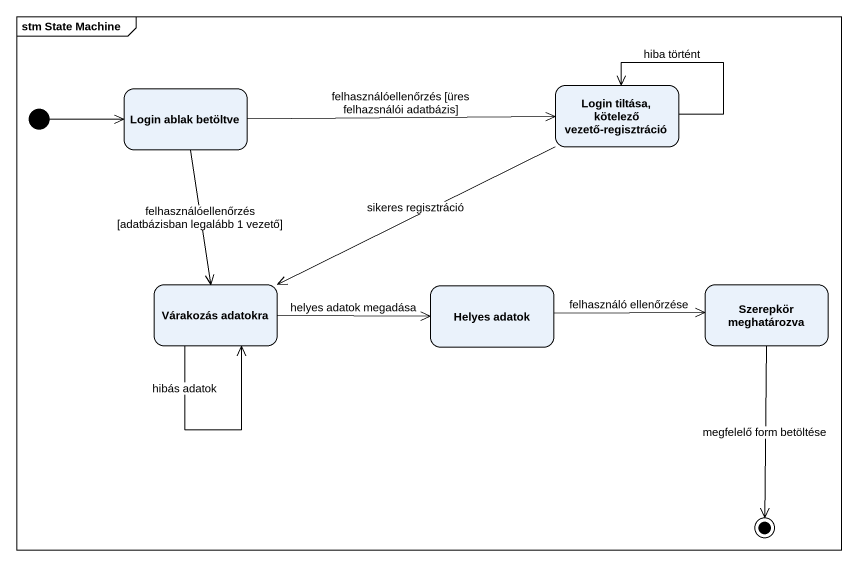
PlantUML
@startuml
mainframe stm State Machine
hide empty description
state "Login ablak betöltve" as Login_ablak_betöltve
state "Login tiltása, kötelező vezető-regisztráció" as Login_tiltása_kötelező
state "Várakozás adatokra" as Várakozás_adatokra
state "Helyes adatok" as Helyes_adatok
state "Szerepkör meghatározva" as Szerepkör_meghatározva
[*] -right-> Login_ablak_betöltve
Login_ablak_betöltve -right-> Login_tiltása_kötelező : felhasználóellenőrzés [üres felhazsnálói adatbázis]
Login_ablak_betöltve --> Várakozás_adatokra : felhasználóellenőrzés [adatbázisban legalább 1 vezető]
Login_tiltása_kötelező --> Login_tiltása_kötelező : hiba történt
Login_tiltása_kötelező -left-> Várakozás_adatokra : sikeres regisztráció
Várakozás_adatokra --> Várakozás_adatokra : hibás adatok
Várakozás_adatokra -right-> Helyes_adatok : helyes adatok megadása
Helyes_adatok -right-> Szerepkör_meghatározva : felhasználó ellenőrzése
Szerepkör_meghatározva --> [*] : megfelelő form betöltése
@enduml
